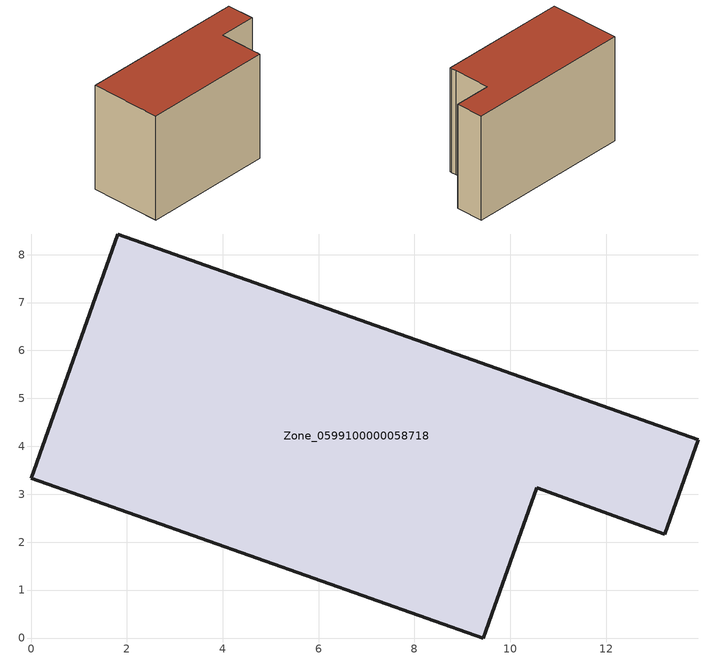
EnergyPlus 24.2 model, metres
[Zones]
Zone_0599100000058718
 floor ground (C_G): 9.49,0.14 9.44,0 0,3.33 1.81,8.43 13.93,4.14 13.23,2.17 10.55,3.13 9.62,0.49 z0.66
 wall outside (C_F): 1.81,8.43 0,3.33 9.44,0 9.49,0.14 9.62,0.49 10.55,3.13 13.23,2.17 13.93,4.14 1.81,8.43 z0.66:8.77
 roof outside (C_R): 9.44,0 9.49,0.14 9.62,0.49 10.55,3.13 13.23,2.17 13.93,4.14 1.81,8.43 0,3.33 z8.77
[BUILDING]
Pand.0599100000058718: North Axis=0; Terrain=City; Loads Convergence Tolerance Value=0.04; Temperature Convergence Tolerance Value=0.4; Solar Distribution=FullExterior; Maximum Number of Warmup Days=25; Minimum Number of Warmup Days=1
[Site:Location]
Rotterdam.The.Hague.AP_ZH_NLD Design_Conditions: Latitude=51.96; Longitude=4.45; Time Zone=1; Elevation=-4.5
[SITE:GROUNDTEMPERATURE:BUILDINGSURFACE]
18, 18, 18, 18, 18, 18, 18, 18, 18, 18, 18, 18
[MATERIAL] Thermal Absorptance=0.9; Solar Absorptance=0.7; Visible Absorptance=0.7
Name | Roughness | Thickness | Conductivity | Density | Specific Heat
G.TI.1975-1991 | MediumSmooth | 0.15 | 0.288461 | 540 | 1210
F.TI.1975-1991 | Rough | 0.3 | 0.230769 | 1920 | 840
R.TI.1975-1991 | MediumRough | 0.2 | 0.153846 | 1500 | 1000
[CONSTRUCTION]
C_G: G.TI.1975-1991
C_F: F.TI.1975-1991
C_R: R.TI.1975-1991
[ZONE]
Zone_0599100000058718: Type=1; Multiplier=1; Ceiling Height=Autocalculate; Volume=Autocalculate; Floor Area=autocalculate; Part of Total Floor Area=Yes
[ZONEINFILTRATION:DESIGNFLOWRATE]
Infil_Zone_0599100000058718: Zone or ZoneList or Space or SpaceList=Zone_0599100000058718; Schedule=AlwaysOn; Design Flow Rate Calculation Method=Flow/Area; Flow Rate per Floor Area=0.003; Constant Term Coefficient=1; Temperature Term Coefficient=0; Velocity Term Coefficient=0; Velocity Squared Term Coefficient=0
[HVACTEMPLATE:ZONE:IDEALLOADSAIRSYSTEM]
Zone_0599100000058718: Maximum Heating Supply Air Temperature=50; Minimum Cooling Supply Air Temperature=13; Maximum Heating Supply Air Humidity Ratio=0.0156; Minimum Cooling Supply Air Humidity Ratio=0.0077; Heating Limit=NoLimit; Cooling Limit=NoLimit; Dehumidification Control Type=ConstantSensibleHeatRatio; Cooling Sensible Heat Ratio=0.7; Dehumidification Setpoint=60; Humidification Control Type=None; Humidification Setpoint=30; Outdoor Air Method=None; Outdoor Air Flow Rate per Person=0.00944; Outdoor Air Flow Rate per Zone Floor Area=0; Outdoor Air Flow Rate per Zone=0; Demand Controlled Ventilation Type=None; Outdoor Air Economizer Type=NoEconomizer; Heat Recovery Type=None; Sensible Heat Recovery Effectiveness=0.7; Latent Heat Recovery Effectiveness=0.65
[ZONECONTROL:THERMOSTAT]
ThermostatControl_Zone_0599100000058718: Zone or ZoneList=Zone_0599100000058718; Control Type Schedule=DualSetpointControlType; Control 1=Thermostat_Zone_0599100000058718; Temperature Difference Between Cutout And Setpoint=0
[THERMOSTATSETPOINT:DUALSETPOINT]
Thermostat_Zone_0599100000058718: Heating Setpoint Temperature Schedule=HeatingSetpoint_Zone_0599100000058718; Cooling Setpoint Temperature Schedule=CoolingSetpoint_Zone_0599100000058718
[SCHEDULE:COMPACT]
HeatingSetpoint_Zone_0599100000058718: Through: 12/31, For: AllDays, Until: 24:00, 21
CoolingSetpoint_Zone_0599100000058718: Through: 12/31, For: AllDays, Until: 24:00, 24
DualSetpointControlType: Through: 12/31, For: AllDays, Until: 24:00, 4
AlwaysOn: Through: 12/31, For: AllDays, Until: 24:00, 1
